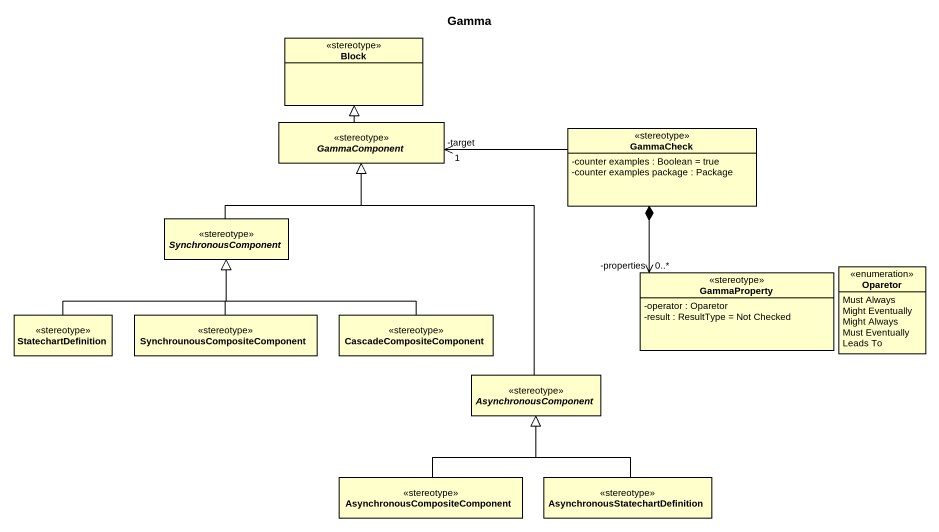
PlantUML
@startuml
title Gamma
hide circle
hide empty members
skinparam classAttributeIconSize 0
class Block <<stereotype>>
abstract class GammaComponent <<stereotype>>
class GammaCheck <<stereotype>> {
  -counter examples : Boolean = true
  -counter examples package : Package
}
abstract class SynchronousComponent <<stereotype>>
class GammaProperty <<stereotype>> {
  -operator : Oparetor
  -result : ResultType = Not Checked
}
enum Oparetor {
  Must Always
  Might Eventually
  Might Always
  Must Eventually
  Leads To
}
class StatechartDefinition <<stereotype>>
class "SynchrounousCompositeComponent" as SynchrounousCompositeCompone <<stereotype>>
class CascadeCompositeComponent <<stereotype>>
abstract class AsynchronousComponent <<stereotype>>
class "AsynchronousCompositeComponent" as AsynchronousCompositeCompone <<stereotype>>
class "AsynchronousStatechartDefinition" as AsynchronousStatechartDefini <<stereotype>>
GammaComponent -up-|> Block
GammaCheck -left-> "1\n-target" GammaComponent
GammaCheck *--> "-properties\n0..*" GammaProperty
SynchronousComponent -up-|> GammaComponent
StatechartDefinition -right-|> SynchronousComponent
SynchrounousCompositeCompone -up-|> SynchronousComponent
CascadeCompositeComponent -left-|> SynchronousComponent
AsynchronousComponent -up-|> GammaComponent
AsynchronousCompositeCompone -up-|> AsynchronousComponent
AsynchronousStatechartDefini -up-|> AsynchronousComponent
@enduml
